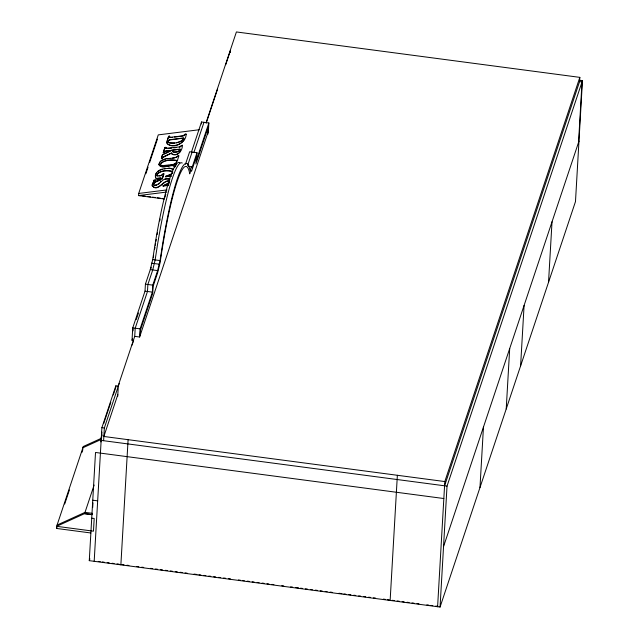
<?xml version="1.0" encoding="UTF-8"?>
<svg xmlns="http://www.w3.org/2000/svg" width="639" height="639" viewBox="0 0 639 639"><rect width="100%" height="100%" fill="white"/><g stroke="black" fill="none" stroke-linecap="round" stroke-linejoin="round"><path stroke-width="0.96" d="M160.557 164.846A4.042 1.885 -15.5 0 0 161.915 165.685L173.225 164.503L176.588 162.618C176.444 163.464 175.078 168.864 174.295 166.244M174.335 166.979L174.048 165.701C169.335 164.383 162.801 169.055 158.999 165.014M90.882 532.982L56.544 528.445L56.663 526.32L83.326 446.493L101.345 438.306M83.246 447.907L83.326 446.493M579.493 80.274L582.456 80.666L575.483 201.589L440.055 607.05L89.276 560.659L95.515 452.468L443.841 498.532M92.687 507.55L92.959 502.909M100.89 441.948L101.138 437.707L102.04 434.999M94.181 561.314L101.889 427.659L115.851 385.844L118.311 386.172L119.253 383.464M101.577 437.771L101.905 432.1M103.606 440.71L104.341 427.978L118.311 386.172L117.72 396.356M115.747 387.729L115.851 385.844M199.264 129.741L158.264 134.877L138.695 193.457L138.575 195.574L164.287 198.977M133.663 340.499L132.025 340.283L132.744 327.887L145.013 291.144L145.42 284.163L150.277 269.626L152.681 259.602L155.037 244.473A114.101 13.643 -82.5 0 1 179.807 162.713M133.008 330.906L133.12 328.957M128.096 439.672L120.875 564.844L121.019 564.429M117.864 386.851L134.725 336.362L135.196 328.214L147.473 291.464L147.873 284.491L152.729 269.954L155.133 259.921L157.49 244.801A114.101 13.643 -82.5 0 1 182.259 163.033M134.725 336.362L139.629 337.009L140.101 328.861L152.378 292.119L152.777 285.138L157.633 270.601L160.046 260.568L162.394 245.448A114.101 13.643 -82.5 0 1 188.912 166.06L190.134 170.485L191.38 166.755L188.433 166.364M140.165 335.427L140.476 329.932L152.753 293.181L153.152 286.208L157.641 272.773L160.125 262.525A110.978 13.275 -82.5 0 1 189.743 173.832L191.013 170.03L191.548 171.252L196.325 156.962L195.917 163.943L208.194 127.201L207.779 134.398M185.454 164.311L189.647 151.755L197.004 152.729L196.604 159.71L208.873 122.96L201.517 121.985L191.444 152.138M201.405 123.958L201.517 121.985M208.306 132.808L208.873 122.96M230.28 52.486L230.375 50.785L225.719 64.723M390.141 600.452L397.362 475.28M206.006 122.96L236.406 31.95L579.829 77.367L444.816 481.558L437.603 606.723L437.739 606.307L435.766 606.052M440.055 607.05L447.028 486.127L582.456 80.666M479.977 487.533L483.459 427.068M506.216 408.976L509.698 348.511M520.601 365.891L524.092 305.434M548.534 282.262L552.024 221.805M444.576 485.8L579.581 81.608L579.829 77.367M578.551 142.393L582.033 81.936L579.581 81.608M172.562 151.539L172.714 150.005L180.03 149.095L179.431 150.7L178.073 151.691M156.619 175.405L157.138 176.005L160.685 175.557L163.832 173.816L162.274 178.856L161.316 178.976L161.292 178.417M172.61 172.466L172.682 171.891M158.975 164.535C160.621 155.596 173.249 160.685 177.906 155.988L178.84 155.876L177.275 160.956L176.332 161.076L176.324 160.445M164.271 152.505L165.469 151.004L171.619 150.365L165.525 151.211L164.271 152.505L163.312 152.625L164.902 147.457L165.868 147.337L165.884 148.456M165.86 148.04L165.868 147.337M168.081 141.922L168.456 140.452L169.647 139.741L183.712 137.92C181.484 143.232 172.969 143.919 168.217 142.249M160.525 164.614C162.29 159.103 172.65 160.046 176.332 160.245M156.587 175.166C159.534 170.549 167.674 170.062 172.522 171.635M150.804 269.035L151.147 267.198M155.341 175.581L155.549 174.471M166.947 143.2L167.075 140.955L168.64 136.283L169.599 136.163L169.503 137.073L170.621 137.337L183.01 135.78L185.158 134.198L186.181 134.286L185.158 134.198M169.599 136.163L169.958 137.553L172.586 137.313M166.907 142.225L168.64 136.283M183.657 138.567L181.676 141.043L176.452 142.801M145.852 173.784L148.04 167.226M149.606 162.546L157.426 139.126M152.641 183.465L154.558 181.292L153.847 180.949L153.975 180.182L160.317 179.303L160.189 180.078L155.221 182.227L153.568 183.992M162.362 158.208L163.832 156.531L171.436 153.088L161.403 158.328L162.538 154.55L171.556 150.157M153.847 180.949L153.975 180.182M161.403 158.328L162.538 154.55M163.312 152.625L164.902 147.457M160.189 180.078L160.317 179.303M162.274 178.856L163.832 173.816M168.177 152.306L171.619 150.365M172.714 150.005L172.498 151.331L173.057 152.09L177.442 151.922M171.316 176.172L165.773 176.699L165.964 176.124L170.629 174.399L172.354 172.985M165.828 176.907L165.964 176.124M167.418 185.558L163.089 185.917L169.119 182.498M163.153 186.133L163.28 185.358M180.03 149.095C179.232 151.986 175.078 152.817 172.682 151.643M165.82 148.248L179.279 146.962L182.379 145.269C182.722 150.492 177.179 157.362 171.851 153.999L171.38 152.881M186.117 134.078C186.556 143.04 172.25 150.085 166.891 142.984M56.544 528.445L57.175 526.568M64.699 504.027L69.403 489.937M81.952 452.372L82.894 449.56M187.602 165.533L192.099 152.082M136.267 319.532L138.471 312.942M193.897 152.465L203.969 122.313M103.67 423.681L110.787 402.362M113.263 394.95L115.435 388.464M132.025 340.283L132.561 338.694M132.073 345.084L133.327 341.33M206.269 122.96L217.627 88.949M197.004 152.729L191.916 167.977L191.38 166.755M117.816 394.654L103.853 436.469L444.816 481.558M139.629 337.009L208.402 131.115M94.133 485.049L84.572 513.676L91.928 514.651L92.367 513.333L85.011 512.358L57.087 525.05M91.728 518.189L94.197 518.461L93.462 531.185L56.663 526.32L84.588 513.628L91.944 514.603M89.276 560.659L89.899 558.805M443.682 546.169L578.974 141.131M180.645 150.477C179.655 153.935 174.719 155.9 171.795 153.783M159.135 163.744L160.141 161.931M184.471 139.014C181.692 144.71 172.322 147.793 167.218 143.847M160.629 164.087C163.68 159.862 172.85 159.407 176.388 160.661M168.185 141.251L169.702 139.957L183.776 138.136M162.865 173.936L161.515 175.597L158.975 175.997M177.906 155.988L176.564 157.274M181.42 145.388L180.733 146.595M176.588 162.618L174 164.487M156.02 173.481L156.763 172.514M184.975 134.853L183.856 135.811M172.41 173.201L170.693 174.607L166.915 176.044M160.261 182.363L161.132 181.428M169.183 182.714L167.322 184.088L163.336 185.566M158.512 184.256L159.311 183.449M153.791 180.741L154.502 181.085L152.585 183.249L152.154 185.845M160.908 161.156L165.469 159.031M180.422 146.85L179.335 147.17M82.902 447.763L100.922 439.576M162.594 154.766L167.346 152.705M160.133 179.871L156.052 181.5L153.839 183.145L153.504 184.751L153.927 185.254L156.811 185.246M173.281 164.718L170.885 165.126M165.11 179.263L169.375 179.128M164.135 168.816L165.533 168.584M155.66 177.57L156.164 178.505L161.284 178.257M154.031 180.398L155.844 180.142M157.657 179.894L160.381 179.519M165.773 176.699L171.252 175.965M163.089 185.917L168.217 185.23M168.696 136.49L169.654 136.371M174.495 137.073L183.073 135.995M164.966 147.673L165.924 147.553M181.476 145.596L182.379 145.269M167.961 148.599L171.755 148.12M173.648 147.889L176.492 147.529M172.77 150.221L180.086 149.302M163.249 152.409L164.215 152.29M161.347 158.121L162.306 157.993M177.962 156.204L178.84 155.876M166.915 158.784L170.493 158.336M172.282 158.113L174.966 157.777M164.958 165.868L168.912 165.373M174.279 166.763L175.238 166.643M162.929 174.151L163.888 174.032M162.218 178.64L161.316 178.976M138.695 193.457L167.011 189.903M166.891 192.027L138.575 195.574L140.636 195.582M174.774 143.056L169.503 143.128L168.025 141.714M168.177 168.305L169.902 168.353M142.617 195.846L145.58 196.237M147.561 196.5L150.524 196.892M152.505 197.155L155.477 197.547M157.45 197.81L160.421 198.202M162.394 198.465L164.375 198.721M152.681 259.602L160.046 260.568M151.483 263.188L158.847 264.155M150.277 269.626L157.633 270.601M145.42 284.163L152.777 285.138M145.013 291.144L152.378 292.119M132.744 327.887L140.101 328.861M101.889 427.659L104.341 427.978M101.154 440.383L447.028 486.127M92.759 500.201L97.671 500.848M98.278 561.417L100.251 561.681M102.232 561.945L104.205 562.2M107.176 562.592L109.149 562.855M112.113 563.247L114.093 563.51M117.057 563.902L119.038 564.165M122.001 564.556L123.974 564.82M126.929 565.211L128.902 565.467M136.794 566.513L138.767 566.769M141.73 567.16L143.703 567.424M150.604 568.335L152.577 568.598M155.533 568.99L157.506 569.253M160.469 569.645L162.442 569.9M165.397 570.292L167.37 570.555M170.333 570.946L172.306 571.21M175.262 571.601L177.235 571.857M180.198 572.248L182.171 572.512M185.126 572.903L187.099 573.167M194 574.078L196.964 574.469M198.937 574.733L200.91 574.988M203.865 575.38L205.838 575.643M208.801 576.035L210.774 576.298M213.73 576.69L215.702 576.945M218.658 577.336L220.631 577.6M223.594 577.991L225.567 578.255M228.522 578.646L230.495 578.902M238.387 579.948L240.36 580.204M242.333 580.468L244.306 580.731M247.261 581.123L249.234 581.378M252.197 581.77L254.17 582.033M257.126 582.425L259.099 582.688M262.062 583.08L264.035 583.335M266.99 583.726L268.963 583.99M271.926 584.381L273.891 584.645M281.783 585.683L283.756 585.947M290.665 586.858L292.638 587.121M295.593 587.513L298.557 587.904M300.53 588.168L302.503 588.423M305.458 588.815L307.431 589.078M310.386 589.47L312.359 589.733M315.323 590.124L317.295 590.38M320.251 590.771L322.224 591.035M325.187 591.426L327.16 591.69M330.115 592.081L332.088 592.337M338.989 593.248L341.953 593.639M343.926 593.903L345.899 594.166M348.854 594.558L350.827 594.813M353.79 595.205L355.763 595.468M358.719 595.86L360.692 596.123M363.655 596.514L365.62 596.77M368.583 597.161L370.556 597.425M373.511 597.816L375.484 598.08M383.376 599.118L385.349 599.382M387.322 599.646L389.295 599.901M392.258 600.293L394.239 600.556M397.202 600.948L399.183 601.211M402.147 601.603L404.128 601.866M407.091 602.257L409.072 602.521M412.035 602.912L414.008 603.176M416.979 603.567L418.952 603.823M426.868 604.869L428.841 605.133M430.822 605.397L432.795 605.66M169.095 181.117C163.6 179.807 156.507 193.833 152.026 184.927M171.372 168.584L173.401 169.615M174.104 165.908C169.662 164.359 161.212 170.062 158.919 164.327M169.982 179.216C163.033 175.669 160.062 186.165 153.871 185.038L153.448 184.535M173.345 169.407L169.838 168.137L162.154 169.119A8.403 3.914 -15.5 0 0 157.705 171.38L155.493 174.263L155.421 176.747M152.386 186.221C159.103 191.245 162.953 179.982 169.039 180.901L169.431 181.34M172.738 172.107L172.466 171.42C167.849 169.934 158.041 170.118 156.675 175.613L157.138 176.005M155.357 176.532L155.716 177.786M177.275 160.956L176.332 161.076M156.164 178.505L160.812 177.762L161.347 178.624M160.469 164.399L160.613 165.062A4.042 1.885 -15.5 0 0 161.971 165.9M153.336 257.701A110.978 13.275 -82.5 0 1 153.624 255.776M154.67 249.09A110.978 13.275 -82.5 0 1 154.973 247.205M155.285 245.328A110.978 13.275 -82.5 0 1 155.612 243.347M155.948 241.366A110.978 13.275 -82.5 0 1 156.283 239.401M157.138 234.545A110.978 13.275 -82.5 0 1 157.49 232.628M159.718 220.934A110.978 13.275 -82.5 0 1 160.101 219.025M165.046 197.155A110.978 13.275 -82.5 0 1 165.781 194.304M168.217 185.661A110.978 13.275 -82.5 0 1 169.087 182.882M157.761 171.587A8.403 3.914 -15.5 0 1 162.218 169.335"/></g></svg>
